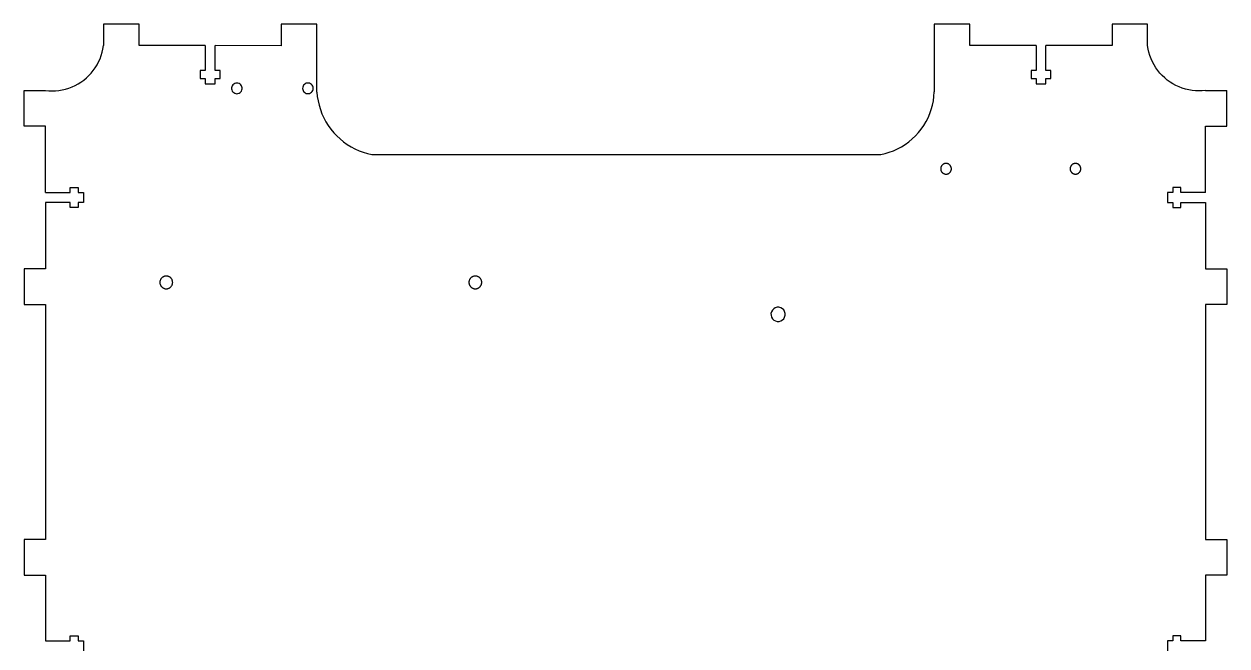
# Model space of a CAD drawing. Header units: metres. Extents: x 1293 to 1656, y -3 to 2553.
# Drawn here: x 1296.8 to 1635.1, y 172.1 to 346.8 of the extents above; entities that cross this region are included whole.
import ezdxf

# ---------------------------------------------------------------- set-up
doc = ezdxf.new("R2010")
doc.units = ezdxf.units.M

msp = doc.modelspace()

# ---------------------------------------------------------------- linework, layer by layer
at = {"layer": '6mm'}
for p, q in [((1329.13, 346.84), (1319.13, 346.84)), ((1319.13, 346.84), (1319.13, 340.77)), ((1329.13, 340.77), (1329.13, 346.84)), ((1379.13, 346.84), (1369.13, 346.84)), ((1369.13, 346.84), (1369.13, 340.73)), ((1379.13, 327.73), (1379.13, 346.84)), ((1562.8, 346.84), (1552.8, 346.84)), ((1552.8, 346.84), (1552.8, 327.77)), ((1562.8, 340.77), (1562.8, 346.84)), ((1612.79, 346.84), (1602.79, 346.84)), ((1602.79, 346.84), (1602.79, 340.77)), ((1612.79, 340.77), (1612.79, 346.84)), ((1318.49, 337.98), (1318.77, 338.9)), ((1318.77, 338.9), (1318.98, 339.83)), ((1318.98, 339.83), (1319.13, 340.77)), ((1347.73, 340.77), (1329.13, 340.77)), ((1347.73, 340.77), (1347.73, 333.77)), ((1369.13, 340.73), (1350.53, 340.77)), ((1350.53, 333.77), (1350.53, 340.77)), ((1581.41, 340.77), (1562.8, 340.77)), ((1581.41, 340.77), (1581.41, 333.77)), ((1602.79, 340.77), (1584.21, 340.77)), ((1584.21, 333.77), (1584.21, 340.77)), ((1612.95, 339.83), (1612.79, 340.77)), ((1613.16, 338.9), (1612.95, 339.83)), ((1613.43, 337.99), (1613.16, 338.9)), ((1316.81, 334.56), (1317.31, 335.37)), ((1317.31, 335.37), (1317.76, 336.22)), ((1317.76, 336.22), (1318.16, 337.09)), ((1318.16, 337.09), (1318.49, 337.98)), ((1613.77, 337.09), (1613.43, 337.99)), ((1614.16, 336.22), (1613.77, 337.09)), ((1614.6, 335.38), (1614.16, 336.22)), ((1615.11, 334.57), (1614.6, 335.38)), ((1313.57, 331.08), (1314.3, 331.69)), ((1314.3, 331.69), (1315, 332.34)), ((1315, 332.34), (1315.65, 333.04)), ((1315.65, 333.04), (1316.26, 333.78)), ((1316.26, 333.78), (1316.81, 334.56)), ((1347.73, 333.77), (1346.33, 333.77)), ((1346.33, 333.77), (1346.33, 331.57)), ((1346.33, 331.57), (1347.73, 331.57)), ((1347.73, 331.57), (1347.73, 330.07)), ((1351.93, 333.77), (1350.53, 333.77)), ((1350.53, 330.07), (1350.53, 331.57)), ((1350.53, 331.57), (1351.93, 331.57)), ((1351.93, 331.57), (1351.93, 333.77)), ((1581.41, 333.77), (1580.01, 333.77)), ((1580.01, 333.77), (1580.01, 331.57)), ((1580.01, 331.57), (1581.41, 331.57)), ((1581.41, 331.57), (1581.41, 330.07)), ((1585.61, 333.77), (1584.21, 333.77)), ((1584.21, 330.07), (1584.21, 331.57)), ((1584.21, 331.57), (1585.61, 331.57)), ((1585.61, 331.57), (1585.61, 333.77)), ((1615.66, 333.79), (1615.11, 334.57)), ((1616.26, 333.05), (1615.66, 333.79)), ((1616.91, 332.35), (1616.26, 333.05)), ((1617.61, 331.7), (1616.91, 332.35)), ((1618.34, 331.09), (1617.61, 331.7)), ((1306.59, 328.17), (1307.53, 328.33)), ((1307.53, 328.33), (1308.46, 328.55)), ((1308.46, 328.55), (1309.37, 328.83)), ((1309.37, 328.83), (1310.27, 329.17)), ((1310.27, 329.17), (1311.14, 329.56)), ((1311.14, 329.56), (1311.98, 330.02)), ((1311.98, 330.02), (1312.79, 330.52)), ((1312.79, 330.52), (1313.57, 331.08)), ((1347.73, 330.07), (1350.53, 330.07)), ((1355.21, 329.24), (1355.14, 328.93)), ((1355.14, 328.93), (1355.14, 328.62)), ((1355.14, 328.62), (1355.21, 328.31)), ((1355.33, 329.52), (1355.21, 329.24)), ((1355.21, 328.31), (1355.33, 328.02)), ((1355.52, 329.78), (1355.33, 329.52)), ((1355.75, 329.99), (1355.52, 329.78)), ((1356.02, 330.14), (1355.75, 329.99)), ((1356.32, 330.24), (1356.02, 330.14)), ((1356.63, 330.27), (1356.32, 330.24)), ((1356.95, 330.24), (1356.63, 330.27)), ((1357.24, 330.14), (1356.95, 330.24)), ((1357.52, 329.99), (1357.24, 330.14)), ((1357.75, 329.78), (1357.52, 329.99)), ((1357.93, 329.52), (1357.75, 329.78)), ((1358.06, 329.24), (1357.93, 329.52)), ((1357.93, 328.02), (1358.06, 328.31)), ((1358.13, 328.93), (1358.06, 329.24)), ((1358.06, 328.31), (1358.13, 328.62)), ((1358.13, 328.62), (1358.13, 328.93)), ((1375.17, 329.08), (1375.13, 328.77)), ((1375.13, 328.77), (1375.17, 328.46)), ((1375.26, 329.38), (1375.17, 329.08)), ((1375.17, 328.46), (1375.26, 328.16)), ((1375.42, 329.65), (1375.26, 329.38)), ((1375.63, 329.89), (1375.42, 329.65)), ((1375.88, 330.07), (1375.63, 329.89)), ((1376.17, 330.2), (1375.88, 330.07)), ((1376.48, 330.26), (1376.17, 330.2)), ((1376.79, 330.26), (1376.48, 330.26)), ((1377.1, 330.2), (1376.79, 330.26)), ((1377.38, 330.07), (1377.1, 330.2)), ((1377.64, 329.89), (1377.38, 330.07)), ((1377.85, 329.65), (1377.64, 329.89)), ((1378, 329.38), (1377.85, 329.65)), ((1378.1, 329.08), (1378, 329.38)), ((1378, 328.16), (1378.1, 328.46)), ((1378.13, 328.77), (1378.1, 329.08)), ((1378.1, 328.46), (1378.13, 328.77)), ((1581.41, 330.07), (1584.21, 330.07)), ((1619.11, 330.53), (1618.34, 331.09)), ((1619.92, 330.03), (1619.11, 330.53)), ((1620.76, 329.57), (1619.92, 330.03)), ((1621.63, 329.18), (1620.76, 329.57)), ((1622.52, 328.84), (1621.63, 329.18)), ((1623.43, 328.56), (1622.52, 328.84)), ((1624.36, 328.34), (1623.43, 328.56)), ((1625.3, 328.18), (1624.36, 328.34)), ((1296.78, 318.17), (1296.78, 328.17)), ((1296.78, 328.17), (1302.78, 328.17)), ((1302.78, 328.17), (1303.73, 328.07)), ((1303.73, 328.07), (1304.68, 328.05)), ((1304.68, 328.05), (1305.64, 328.08)), ((1305.64, 328.08), (1306.59, 328.17)), ((1355.33, 328.02), (1355.52, 327.77)), ((1355.52, 327.77), (1355.75, 327.56)), ((1355.75, 327.56), (1356.02, 327.4)), ((1356.02, 327.4), (1356.32, 327.31)), ((1356.32, 327.31), (1356.63, 327.27)), ((1356.63, 327.27), (1356.95, 327.31)), ((1356.95, 327.31), (1357.24, 327.4)), ((1357.24, 327.4), (1357.52, 327.56)), ((1357.52, 327.56), (1357.75, 327.77)), ((1357.75, 327.77), (1357.93, 328.02)), ((1375.26, 328.16), (1375.42, 327.89)), ((1375.42, 327.89), (1375.63, 327.66)), ((1375.63, 327.66), (1375.88, 327.47)), ((1375.88, 327.47), (1376.17, 327.35)), ((1376.17, 327.35), (1376.48, 327.28)), ((1376.48, 327.28), (1376.79, 327.28)), ((1376.79, 327.28), (1377.1, 327.35)), ((1377.1, 327.35), (1377.38, 327.47)), ((1377.38, 327.47), (1377.64, 327.66)), ((1377.64, 327.66), (1377.85, 327.89)), ((1377.85, 327.89), (1378, 328.16)), ((1379.13, 327.73), (1379.26, 326.47)), ((1379.26, 326.47), (1379.47, 325.23)), ((1379.47, 325.23), (1379.75, 324.01)), ((1552.28, 324.06), (1552.54, 325.29)), ((1552.54, 325.29), (1552.71, 326.52)), ((1552.71, 326.52), (1552.8, 327.77)), ((1626.25, 328.08), (1625.3, 328.18)), ((1627.21, 328.05), (1626.25, 328.08)), ((1628.16, 328.08), (1627.21, 328.05)), ((1629.11, 328.17), (1628.16, 328.08)), ((1629.11, 328.17), (1635.11, 328.17)), ((1635.11, 318.17), (1635.11, 328.17)), ((1379.75, 324.01), (1380.12, 322.8)), ((1380.12, 322.8), (1380.57, 321.63)), ((1380.57, 321.63), (1381.09, 320.48)), ((1551.04, 320.53), (1551.53, 321.68)), ((1551.53, 321.68), (1551.95, 322.86)), ((1551.95, 322.86), (1552.28, 324.06)), ((1302.78, 318.17), (1296.78, 318.17)), ((1302.78, 299.53), (1302.78, 318.17)), ((1381.09, 320.48), (1381.68, 319.37)), ((1381.68, 319.37), (1382.35, 318.31)), ((1382.35, 318.31), (1383.08, 317.28)), ((1549.11, 317.31), (1549.82, 318.34)), ((1549.82, 318.34), (1550.47, 319.41)), ((1550.47, 319.41), (1551.04, 320.53)), ((1629.11, 299.53), (1629.11, 318.17)), ((1629.11, 318.17), (1635.11, 318.17)), ((1383.08, 317.28), (1383.89, 316.31)), ((1383.89, 316.31), (1384.75, 315.4)), ((1384.75, 315.4), (1385.67, 314.54)), ((1546.58, 314.55), (1547.48, 315.42)), ((1547.48, 315.42), (1548.33, 316.34)), ((1548.33, 316.34), (1549.11, 317.31)), ((1385.67, 314.54), (1386.64, 313.74)), ((1386.64, 313.74), (1387.67, 313.01)), ((1387.67, 313.01), (1388.74, 312.35)), ((1388.74, 312.35), (1389.85, 311.76)), ((1389.85, 311.76), (1391, 311.25)), ((1541.31, 311.24), (1542.44, 311.76)), ((1542.44, 311.76), (1543.55, 312.35)), ((1543.55, 312.35), (1544.6, 313.02)), ((1544.6, 313.02), (1545.62, 313.75)), ((1545.62, 313.75), (1546.58, 314.55)), ((1391, 311.25), (1392.18, 310.81)), ((1392.18, 310.81), (1393.38, 310.45)), ((1393.38, 310.45), (1394.61, 310.17)), ((1394.61, 310.17), (1537.72, 310.16)), ((1537.72, 310.16), (1538.94, 310.44)), ((1538.94, 310.44), (1540.13, 310.8)), ((1540.13, 310.8), (1541.31, 311.24)), ((1554.61, 306.37), (1554.6, 306.27)), ((1554.6, 306.27), (1554.6, 306.17)), ((1554.6, 306.17), (1554.6, 306.07)), ((1554.6, 306.07), (1554.61, 305.98)), ((1554.63, 306.46), (1554.61, 306.37)), ((1554.61, 305.98), (1554.63, 305.88)), ((1554.65, 306.56), (1554.63, 306.46)), ((1554.63, 305.88), (1554.65, 305.78)), ((1554.68, 306.65), (1554.65, 306.56)), ((1554.65, 305.78), (1554.68, 305.69)), ((1554.72, 306.75), (1554.68, 306.65)), ((1554.68, 305.69), (1554.72, 305.6)), ((1554.76, 306.84), (1554.72, 306.75)), ((1554.72, 305.6), (1554.76, 305.51)), ((1554.8, 306.92), (1554.76, 306.84)), ((1554.76, 305.51), (1554.8, 305.42)), ((1554.85, 307.01), (1554.8, 306.92)), ((1554.8, 305.42), (1554.85, 305.34)), ((1554.91, 307.09), (1554.85, 307.01)), ((1554.85, 305.34), (1554.91, 305.26)), ((1554.97, 307.16), (1554.91, 307.09)), ((1554.91, 305.26), (1554.97, 305.18)), ((1555.04, 307.23), (1554.97, 307.16)), ((1554.97, 305.18), (1555.04, 305.11)), ((1555.11, 307.3), (1555.04, 307.23)), ((1555.04, 305.11), (1555.11, 305.04)), ((1555.19, 307.36), (1555.11, 307.3)), ((1555.11, 305.04), (1555.19, 304.98)), ((1555.27, 307.42), (1555.19, 307.36)), ((1555.19, 304.98), (1555.27, 304.93)), ((1555.35, 307.47), (1555.27, 307.42)), ((1555.27, 304.93), (1555.35, 304.87)), ((1555.44, 307.52), (1555.35, 307.47)), ((1555.35, 304.87), (1555.44, 304.83)), ((1555.53, 307.56), (1555.44, 307.52)), ((1555.44, 304.83), (1555.53, 304.79)), ((1555.62, 307.59), (1555.53, 307.56)), ((1555.53, 304.79), (1555.62, 304.75)), ((1555.71, 307.62), (1555.62, 307.59)), ((1555.62, 304.75), (1555.71, 304.72)), ((1555.81, 307.64), (1555.71, 307.62)), ((1555.71, 304.72), (1555.81, 304.7)), ((1555.91, 307.66), (1555.81, 307.64)), ((1555.81, 304.7), (1555.91, 304.69)), ((1556, 307.67), (1555.91, 307.66)), ((1555.91, 304.69), (1556, 304.68)), ((1556.1, 307.67), (1556, 307.67)), ((1556, 304.68), (1556.1, 304.67)), ((1556.2, 307.67), (1556.1, 307.67)), ((1556.1, 304.67), (1556.2, 304.68)), ((1556.3, 307.66), (1556.2, 307.67)), ((1556.2, 304.68), (1556.3, 304.69)), ((1556.39, 307.64), (1556.3, 307.66)), ((1556.3, 304.69), (1556.39, 304.7)), ((1556.49, 307.62), (1556.39, 307.64)), ((1556.39, 304.7), (1556.49, 304.72)), ((1556.58, 307.59), (1556.49, 307.62)), ((1556.49, 304.72), (1556.58, 304.75)), ((1556.68, 307.56), (1556.58, 307.59)), ((1556.58, 304.75), (1556.68, 304.79)), ((1556.76, 307.52), (1556.68, 307.56)), ((1556.68, 304.79), (1556.76, 304.83)), ((1556.85, 307.47), (1556.76, 307.52)), ((1556.76, 304.83), (1556.85, 304.87)), ((1556.93, 307.42), (1556.85, 307.47)), ((1556.85, 304.87), (1556.93, 304.93)), ((1557.01, 307.36), (1556.93, 307.42)), ((1556.93, 304.93), (1557.01, 304.98)), ((1557.09, 307.3), (1557.01, 307.36)), ((1557.01, 304.98), (1557.09, 305.04)), ((1557.16, 307.23), (1557.09, 307.3)), ((1557.09, 305.04), (1557.16, 305.11)), ((1557.23, 307.16), (1557.16, 307.23)), ((1557.16, 305.11), (1557.23, 305.18)), ((1557.29, 307.09), (1557.23, 307.16)), ((1557.23, 305.18), (1557.29, 305.26)), ((1557.35, 307.01), (1557.29, 307.09)), ((1557.29, 305.26), (1557.35, 305.34)), ((1557.4, 306.92), (1557.35, 307.01)), ((1557.35, 305.34), (1557.4, 305.42)), ((1557.45, 306.84), (1557.4, 306.92)), ((1557.4, 305.42), (1557.45, 305.51)), ((1557.49, 306.75), (1557.45, 306.84)), ((1557.45, 305.51), (1557.49, 305.6)), ((1557.52, 306.65), (1557.49, 306.75)), ((1557.49, 305.6), (1557.52, 305.69)), ((1557.55, 306.56), (1557.52, 306.65)), ((1557.52, 305.69), (1557.55, 305.78)), ((1557.57, 306.46), (1557.55, 306.56)), ((1557.55, 305.78), (1557.57, 305.88)), ((1557.59, 306.37), (1557.57, 306.46)), ((1557.57, 305.88), (1557.59, 305.98)), ((1557.6, 306.27), (1557.59, 306.37)), ((1557.59, 305.98), (1557.6, 306.07)), ((1557.6, 306.17), (1557.6, 306.27)), ((1557.6, 306.07), (1557.6, 306.17)), ((1591.01, 306.37), (1591, 306.27)), ((1591, 306.27), (1591, 306.17)), ((1591, 306.17), (1591, 306.07)), ((1591, 306.07), (1591.01, 305.98)), ((1591.03, 306.46), (1591.01, 306.37)), ((1591.01, 305.98), (1591.03, 305.88)), ((1591.05, 306.56), (1591.03, 306.46)), ((1591.03, 305.88), (1591.05, 305.78)), ((1591.08, 306.65), (1591.05, 306.56)), ((1591.05, 305.78), (1591.08, 305.69)), ((1591.12, 306.75), (1591.08, 306.65)), ((1591.08, 305.69), (1591.12, 305.6)), ((1591.16, 306.84), (1591.12, 306.75)), ((1591.12, 305.6), (1591.16, 305.51)), ((1591.2, 306.92), (1591.16, 306.84)), ((1591.16, 305.51), (1591.2, 305.42)), ((1591.25, 307.01), (1591.2, 306.92)), ((1591.2, 305.42), (1591.25, 305.34)), ((1591.31, 307.09), (1591.25, 307.01)), ((1591.25, 305.34), (1591.31, 305.26)), ((1591.37, 307.16), (1591.31, 307.09)), ((1591.31, 305.26), (1591.37, 305.18)), ((1591.44, 307.23), (1591.37, 307.16)), ((1591.37, 305.18), (1591.44, 305.11)), ((1591.51, 307.3), (1591.44, 307.23)), ((1591.44, 305.11), (1591.51, 305.04)), ((1591.59, 307.36), (1591.51, 307.3)), ((1591.51, 305.04), (1591.59, 304.98)), ((1591.67, 307.42), (1591.59, 307.36)), ((1591.59, 304.98), (1591.67, 304.93)), ((1591.75, 307.47), (1591.67, 307.42)), ((1591.67, 304.93), (1591.75, 304.87)), ((1591.84, 307.52), (1591.75, 307.47)), ((1591.75, 304.87), (1591.84, 304.83)), ((1591.93, 307.56), (1591.84, 307.52)), ((1591.84, 304.83), (1591.93, 304.79)), ((1592.02, 307.59), (1591.93, 307.56)), ((1591.93, 304.79), (1592.02, 304.75)), ((1592.11, 307.62), (1592.02, 307.59)), ((1592.02, 304.75), (1592.11, 304.72)), ((1592.21, 307.64), (1592.11, 307.62)), ((1592.11, 304.72), (1592.21, 304.7)), ((1592.31, 307.66), (1592.21, 307.64)), ((1592.21, 304.7), (1592.31, 304.69)), ((1592.4, 307.67), (1592.31, 307.66)), ((1592.31, 304.69), (1592.4, 304.68)), ((1592.5, 307.67), (1592.4, 307.67)), ((1592.4, 304.68), (1592.5, 304.67)), ((1592.6, 307.67), (1592.5, 307.67)), ((1592.5, 304.67), (1592.6, 304.68)), ((1592.7, 307.66), (1592.6, 307.67)), ((1592.6, 304.68), (1592.7, 304.69)), ((1592.79, 307.64), (1592.7, 307.66)), ((1592.7, 304.69), (1592.79, 304.7)), ((1592.89, 307.62), (1592.79, 307.64)), ((1592.79, 304.7), (1592.89, 304.72)), ((1592.98, 307.59), (1592.89, 307.62)), ((1592.89, 304.72), (1592.98, 304.75)), ((1593.08, 307.56), (1592.98, 307.59)), ((1592.98, 304.75), (1593.08, 304.79)), ((1593.16, 307.52), (1593.08, 307.56)), ((1593.08, 304.79), (1593.16, 304.83)), ((1593.25, 307.47), (1593.16, 307.52)), ((1593.16, 304.83), (1593.25, 304.87)), ((1593.33, 307.42), (1593.25, 307.47)), ((1593.25, 304.87), (1593.33, 304.93)), ((1593.41, 307.36), (1593.33, 307.42)), ((1593.33, 304.93), (1593.41, 304.98)), ((1593.49, 307.3), (1593.41, 307.36)), ((1593.41, 304.98), (1593.49, 305.04)), ((1593.56, 307.23), (1593.49, 307.3)), ((1593.49, 305.04), (1593.56, 305.11)), ((1593.63, 307.16), (1593.56, 307.23)), ((1593.56, 305.11), (1593.63, 305.18)), ((1593.69, 307.09), (1593.63, 307.16)), ((1593.63, 305.18), (1593.69, 305.26)), ((1593.75, 307.01), (1593.69, 307.09)), ((1593.69, 305.26), (1593.75, 305.34)), ((1593.8, 306.92), (1593.75, 307.01)), ((1593.75, 305.34), (1593.8, 305.42)), ((1593.85, 306.84), (1593.8, 306.92)), ((1593.8, 305.42), (1593.85, 305.51)), ((1593.89, 306.75), (1593.85, 306.84)), ((1593.85, 305.51), (1593.89, 305.6)), ((1593.92, 306.65), (1593.89, 306.75)), ((1593.89, 305.6), (1593.92, 305.69)), ((1593.95, 306.56), (1593.92, 306.65)), ((1593.92, 305.69), (1593.95, 305.78)), ((1593.97, 306.46), (1593.95, 306.56)), ((1593.95, 305.78), (1593.97, 305.88)), ((1593.99, 306.37), (1593.97, 306.46)), ((1593.97, 305.88), (1593.99, 305.98)), ((1594, 306.27), (1593.99, 306.37)), ((1593.99, 305.98), (1594, 306.07)), ((1594, 306.17), (1594, 306.27)), ((1594, 306.07), (1594, 306.17)), ((1302.78, 299.53), (1309.78, 299.53)), ((1309.78, 300.93), (1311.98, 300.93)), ((1309.78, 299.53), (1309.78, 300.93)), ((1311.98, 300.93), (1311.98, 299.53)), ((1311.98, 299.53), (1313.48, 299.53)), ((1313.48, 299.53), (1313.47, 296.73)), ((1619.91, 299.53), (1618.41, 299.53)), ((1618.41, 299.53), (1618.41, 296.73)), ((1622.11, 300.93), (1619.91, 300.93)), ((1619.91, 300.93), (1619.91, 299.53)), ((1622.11, 299.53), (1622.11, 300.93)), ((1629.11, 299.53), (1622.11, 299.53)), ((1309.77, 296.73), (1302.78, 296.73)), ((1302.78, 296.73), (1302.78, 278.05)), ((1309.77, 295.33), (1309.77, 296.73)), ((1311.97, 295.33), (1309.77, 295.33)), ((1313.47, 296.73), (1311.97, 296.73)), ((1311.97, 296.73), (1311.97, 295.33)), ((1618.41, 296.73), (1619.91, 296.73)), ((1619.91, 296.73), (1619.91, 295.33)), ((1619.91, 295.33), (1622.11, 295.33)), ((1622.11, 296.73), (1629.11, 296.73)), ((1622.11, 295.33), (1622.11, 296.73)), ((1629.11, 296.73), (1629.11, 278.05)), ((1302.78, 278.05), (1296.78, 278.05)), ((1296.78, 278.05), (1296.78, 268.05)), ((1629.11, 278.05), (1635.11, 278.05)), ((1635.11, 278.05), (1635.11, 268.05)), ((1334.99, 274.46), (1334.98, 274.35)), ((1334.98, 274.35), (1334.98, 274.23)), ((1334.98, 274.23), (1334.98, 274.11)), ((1334.98, 274.11), (1334.99, 273.99)), ((1335.01, 274.58), (1334.99, 274.46)), ((1335.04, 274.7), (1335.01, 274.58)), ((1335.07, 274.81), (1335.04, 274.7)), ((1335.11, 274.92), (1335.07, 274.81)), ((1335.16, 275.03), (1335.11, 274.92)), ((1335.22, 275.13), (1335.16, 275.03)), ((1335.28, 275.23), (1335.22, 275.13)), ((1335.35, 275.33), (1335.28, 275.23)), ((1335.42, 275.42), (1335.35, 275.33)), ((1335.5, 275.5), (1335.42, 275.42)), ((1335.59, 275.58), (1335.5, 275.5)), ((1335.68, 275.66), (1335.59, 275.58)), ((1335.78, 275.73), (1335.68, 275.66)), ((1335.88, 275.79), (1335.78, 275.73)), ((1335.98, 275.84), (1335.88, 275.79)), ((1336.09, 275.89), (1335.98, 275.84)), ((1336.2, 275.93), (1336.09, 275.89)), ((1336.31, 275.97), (1336.2, 275.93)), ((1336.43, 275.99), (1336.31, 275.97)), ((1336.54, 276.01), (1336.43, 275.99)), ((1336.66, 276.03), (1336.54, 276.01)), ((1336.78, 276.03), (1336.66, 276.03)), ((1336.89, 276.03), (1336.78, 276.03)), ((1337.01, 276.01), (1336.89, 276.03)), ((1337.13, 275.99), (1337.01, 276.01)), ((1337.24, 275.97), (1337.13, 275.99)), ((1337.35, 275.93), (1337.24, 275.97)), ((1337.47, 275.89), (1337.35, 275.93)), ((1337.57, 275.84), (1337.47, 275.89)), ((1337.68, 275.79), (1337.57, 275.84)), ((1337.78, 275.73), (1337.68, 275.79)), ((1337.87, 275.66), (1337.78, 275.73)), ((1337.96, 275.58), (1337.87, 275.66)), ((1338.05, 275.5), (1337.96, 275.58)), ((1338.13, 275.42), (1338.05, 275.5)), ((1338.2, 275.33), (1338.13, 275.42)), ((1338.27, 275.23), (1338.2, 275.33)), ((1338.34, 275.13), (1338.27, 275.23)), ((1338.39, 275.03), (1338.34, 275.13)), ((1338.44, 274.92), (1338.39, 275.03)), ((1338.48, 274.81), (1338.44, 274.92)), ((1338.51, 274.7), (1338.48, 274.81)), ((1338.54, 274.58), (1338.51, 274.7)), ((1338.56, 274.46), (1338.54, 274.58)), ((1338.57, 274.35), (1338.56, 274.46)), ((1338.56, 273.99), (1338.57, 274.11)), ((1338.58, 274.23), (1338.57, 274.35)), ((1338.57, 274.11), (1338.58, 274.23)), ((1421.92, 274.47), (1421.91, 274.35)), ((1421.91, 274.35), (1421.91, 274.23)), ((1421.91, 274.23), (1421.91, 274.11)), ((1421.91, 274.11), (1421.92, 274)), ((1421.94, 274.58), (1421.92, 274.47)), ((1421.97, 274.7), (1421.94, 274.58)), ((1422, 274.81), (1421.97, 274.7)), ((1422.05, 274.92), (1422, 274.81)), ((1422.09, 275.03), (1422.05, 274.92)), ((1422.15, 275.13), (1422.09, 275.03)), ((1422.21, 275.23), (1422.15, 275.13)), ((1422.28, 275.33), (1422.21, 275.23)), ((1422.36, 275.42), (1422.28, 275.33)), ((1422.44, 275.5), (1422.36, 275.42)), ((1422.52, 275.58), (1422.44, 275.5)), ((1422.61, 275.66), (1422.52, 275.58)), ((1422.71, 275.73), (1422.61, 275.66)), ((1422.81, 275.79), (1422.71, 275.73)), ((1422.91, 275.84), (1422.81, 275.79)), ((1423.02, 275.89), (1422.91, 275.84)), ((1423.13, 275.93), (1423.02, 275.89)), ((1423.24, 275.97), (1423.13, 275.93)), ((1423.36, 276), (1423.24, 275.97)), ((1423.47, 276.01), (1423.36, 276)), ((1423.59, 276.03), (1423.47, 276.01)), ((1423.71, 276.03), (1423.59, 276.03)), ((1423.83, 276.03), (1423.71, 276.03)), ((1423.94, 276.01), (1423.83, 276.03)), ((1424.06, 276), (1423.94, 276.01)), ((1424.17, 275.97), (1424.06, 276)), ((1424.29, 275.93), (1424.17, 275.97)), ((1424.4, 275.89), (1424.29, 275.93)), ((1424.5, 275.84), (1424.4, 275.89)), ((1424.61, 275.79), (1424.5, 275.84)), ((1424.71, 275.73), (1424.61, 275.79)), ((1424.8, 275.66), (1424.71, 275.73)), ((1424.9, 275.58), (1424.8, 275.66)), ((1424.98, 275.5), (1424.9, 275.58)), ((1425.06, 275.42), (1424.98, 275.5)), ((1425.14, 275.33), (1425.06, 275.42)), ((1425.2, 275.23), (1425.14, 275.33)), ((1425.27, 275.13), (1425.2, 275.23)), ((1425.32, 275.03), (1425.27, 275.13)), ((1425.37, 274.92), (1425.32, 275.03)), ((1425.41, 274.81), (1425.37, 274.92)), ((1425.45, 274.7), (1425.41, 274.81)), ((1425.47, 274.58), (1425.45, 274.7)), ((1425.49, 274.47), (1425.47, 274.58)), ((1425.5, 274.35), (1425.49, 274.47)), ((1425.49, 274), (1425.5, 274.11)), ((1425.51, 274.23), (1425.5, 274.35)), ((1425.5, 274.11), (1425.51, 274.23)), ((1334.99, 273.99), (1335.01, 273.88)), ((1335.01, 273.88), (1335.04, 273.76)), ((1335.04, 273.76), (1335.07, 273.65)), ((1335.07, 273.65), (1335.11, 273.54)), ((1335.11, 273.54), (1335.16, 273.43)), ((1335.16, 273.43), (1335.22, 273.33)), ((1335.22, 273.33), (1335.28, 273.23)), ((1335.28, 273.23), (1335.35, 273.13)), ((1335.35, 273.13), (1335.42, 273.04)), ((1335.42, 273.04), (1335.5, 272.96)), ((1335.5, 272.96), (1335.59, 272.88)), ((1335.59, 272.88), (1335.68, 272.8)), ((1335.68, 272.8), (1335.78, 272.73)), ((1335.78, 272.73), (1335.88, 272.67)), ((1335.88, 272.67), (1335.98, 272.62)), ((1335.98, 272.62), (1336.09, 272.57)), ((1336.09, 272.57), (1336.2, 272.53)), ((1336.2, 272.53), (1336.31, 272.49)), ((1336.31, 272.49), (1336.43, 272.46)), ((1336.43, 272.46), (1336.54, 272.44)), ((1336.54, 272.44), (1336.66, 272.43)), ((1336.66, 272.43), (1336.78, 272.43)), ((1336.78, 272.43), (1336.89, 272.43)), ((1336.89, 272.43), (1337.01, 272.44)), ((1337.01, 272.44), (1337.13, 272.46)), ((1337.13, 272.46), (1337.24, 272.49)), ((1337.24, 272.49), (1337.35, 272.53)), ((1337.35, 272.53), (1337.47, 272.57)), ((1337.47, 272.57), (1337.57, 272.62)), ((1337.57, 272.62), (1337.68, 272.67)), ((1337.68, 272.67), (1337.78, 272.73)), ((1337.78, 272.73), (1337.87, 272.8)), ((1337.87, 272.8), (1337.96, 272.88)), ((1337.96, 272.88), (1338.05, 272.96)), ((1338.05, 272.96), (1338.13, 273.04)), ((1338.13, 273.04), (1338.2, 273.13)), ((1338.2, 273.13), (1338.27, 273.23)), ((1338.27, 273.23), (1338.34, 273.33)), ((1338.34, 273.33), (1338.39, 273.43)), ((1338.39, 273.43), (1338.44, 273.54)), ((1338.44, 273.54), (1338.48, 273.65)), ((1338.48, 273.65), (1338.51, 273.76)), ((1338.51, 273.76), (1338.54, 273.88)), ((1338.54, 273.88), (1338.56, 273.99)), ((1421.92, 274), (1421.94, 273.88)), ((1421.94, 273.88), (1421.97, 273.76)), ((1421.97, 273.76), (1422, 273.65)), ((1422, 273.65), (1422.05, 273.54)), ((1422.05, 273.54), (1422.09, 273.43)), ((1422.09, 273.43), (1422.15, 273.33)), ((1422.15, 273.33), (1422.21, 273.23)), ((1422.21, 273.23), (1422.28, 273.13)), ((1422.28, 273.13), (1422.36, 273.04)), ((1422.36, 273.04), (1422.44, 272.96)), ((1422.44, 272.96), (1422.52, 272.88)), ((1422.52, 272.88), (1422.61, 272.8)), ((1422.61, 272.8), (1422.71, 272.73)), ((1422.71, 272.73), (1422.81, 272.67)), ((1422.81, 272.67), (1422.91, 272.62)), ((1422.91, 272.62), (1423.02, 272.57)), ((1423.02, 272.57), (1423.13, 272.53)), ((1423.13, 272.53), (1423.24, 272.49)), ((1423.24, 272.49), (1423.36, 272.46)), ((1423.36, 272.46), (1423.47, 272.45)), ((1423.47, 272.45), (1423.59, 272.43)), ((1423.59, 272.43), (1423.71, 272.43)), ((1423.71, 272.43), (1423.83, 272.43)), ((1423.83, 272.43), (1423.94, 272.45)), ((1423.94, 272.45), (1424.06, 272.46)), ((1424.06, 272.46), (1424.17, 272.49)), ((1424.17, 272.49), (1424.29, 272.53)), ((1424.29, 272.53), (1424.4, 272.57)), ((1424.4, 272.57), (1424.5, 272.62)), ((1424.5, 272.62), (1424.61, 272.67)), ((1424.61, 272.67), (1424.71, 272.73)), ((1424.71, 272.73), (1424.8, 272.8)), ((1424.8, 272.8), (1424.9, 272.88)), ((1424.9, 272.88), (1424.98, 272.96)), ((1424.98, 272.96), (1425.06, 273.04)), ((1425.06, 273.04), (1425.14, 273.13)), ((1425.14, 273.13), (1425.2, 273.23)), ((1425.2, 273.23), (1425.27, 273.33)), ((1425.27, 273.33), (1425.32, 273.43)), ((1425.32, 273.43), (1425.37, 273.54)), ((1425.37, 273.54), (1425.41, 273.65)), ((1425.41, 273.65), (1425.45, 273.76)), ((1425.45, 273.76), (1425.47, 273.88)), ((1425.47, 273.88), (1425.49, 274)), ((1296.78, 268.05), (1302.78, 268.05)), ((1302.78, 268.05), (1302.78, 201.97)), ((1635.11, 268.05), (1629.11, 268.05)), ((1629.11, 268.05), (1629.11, 201.97)), ((1507, 266.01), (1506.86, 265.51)), ((1506.86, 265.51), (1506.87, 264.98)), ((1506.87, 264.98), (1507, 264.48)), ((1507.26, 266.46), (1507, 266.01)), ((1507, 264.48), (1507.27, 264.03)), ((1507.62, 266.84), (1507.26, 266.46)), ((1507.27, 264.03), (1507.64, 263.66)), ((1508.07, 267.1), (1507.62, 266.84)), ((1508.58, 267.24), (1508.07, 267.1)), ((1509.1, 267.24), (1508.58, 267.24)), ((1509.61, 267.11), (1509.1, 267.24)), ((1510.06, 266.85), (1509.61, 267.11)), ((1510.43, 266.48), (1510.06, 266.85)), ((1510.07, 263.67), (1510.44, 264.04)), ((1510.69, 266.03), (1510.43, 266.48)), ((1510.44, 264.04), (1510.7, 264.5)), ((1510.83, 265.52), (1510.69, 266.03)), ((1510.7, 264.5), (1510.83, 265)), ((1510.83, 265), (1510.83, 265.52)), ((1507.64, 263.66), (1508.09, 263.4)), ((1508.09, 263.4), (1508.6, 263.27)), ((1508.6, 263.27), (1509.12, 263.27)), ((1509.12, 263.27), (1509.62, 263.41)), ((1509.62, 263.41), (1510.07, 263.67)), ((1296.78, 201.97), (1296.78, 191.97)), ((1302.78, 201.97), (1296.78, 201.97)), ((1629.11, 201.97), (1635.11, 201.97)), ((1635.11, 201.97), (1635.11, 191.97)), ((1296.78, 191.97), (1302.78, 191.97)), ((1302.78, 191.97), (1302.78, 173.47)), ((1635.11, 191.97), (1629.11, 191.97)), ((1629.11, 191.97), (1629.11, 173.47)), ((1302.78, 173.47), (1309.78, 173.47)), ((1309.78, 173.47), (1309.78, 174.87)), ((1309.78, 174.87), (1311.98, 174.87)), ((1311.98, 174.87), (1311.98, 173.47)), ((1311.98, 173.47), (1313.48, 173.47)), ((1313.48, 173.47), (1313.47, 170.67)), ((1619.91, 173.47), (1618.41, 173.47)), ((1618.41, 173.47), (1618.41, 170.67)), ((1622.11, 174.87), (1619.91, 174.87)), ((1619.91, 174.87), (1619.91, 173.47)), ((1622.11, 173.47), (1622.11, 174.87)), ((1629.11, 173.47), (1622.11, 173.47))]:
    msp.add_line(p, q, dxfattribs=at)

doc.saveas('drawing.dxf')
